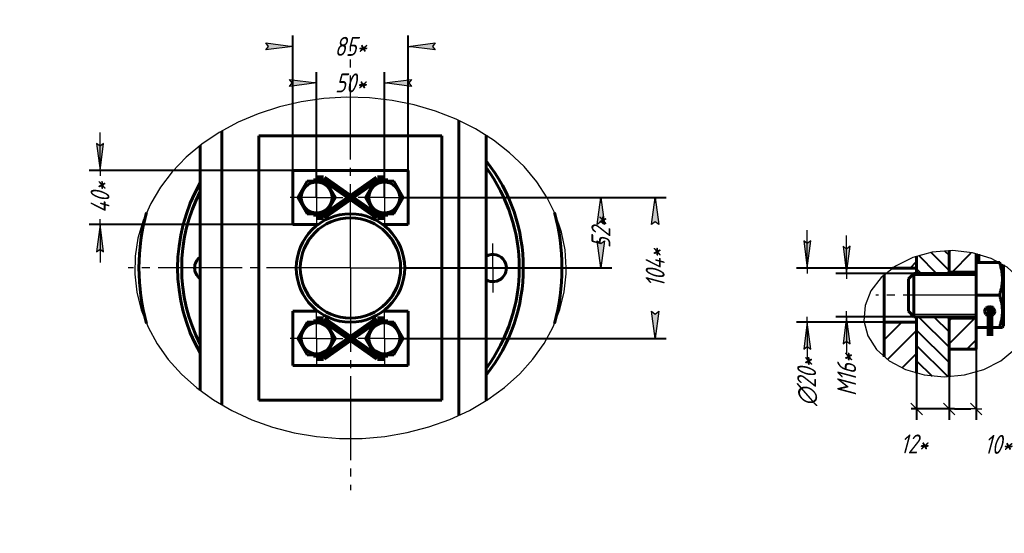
# Model space of a CAD drawing. Header units: millimetres. Extents: x 0 to 841, y 0 to 594.
# Drawn here: x 147.8 to 329.4, y 0 to 94.8 of the extents above; entities that cross this region are included whole.
import ezdxf

# ---------------------------------------------------------------- set-up
doc = ezdxf.new("R2010")
doc.units = ezdxf.units.MM
for name, pattern in [('K5LT_AXLED', [19.99626350402832, 15.49626350402832, -1.5, 1.5, -1.5]), ('K5LT_BASIC', [0]), ('K5LT_REINFORCED', [0]), ('K5LT_THIN', [0]), ('K5LT_THIN_INCLUDED_TO_HATCHING', [0])]:
    doc.linetypes.add(name, pattern=pattern)
doc.layers.add('Системный слой', color=7, linetype='Continuous')
doc.styles.add('KDIMTEXTSTYLE', font='GOST_AU.SHX', dxfattribs={"width": 0.96, "oblique": 15, "height": 5})
doc.dimstyles.new('KDIMSTYLE (0.25)', dxfattribs={"dimtxt": 5, "dimasz": 1, "dimexe": 2, "dimexo": 0.0625, "dimgap": 1, "dimtad": 1, "dimlfac": 4, "dimtxsty": 'KDIMTEXTSTYLE', "dimsah": 1, "dimcen": 0.09, "dimdle": 1, "dimadec": 0, "dimazin": 0, "dimtfac": 0.667, "dimtmove": 0, "dimatfit": 3, "dimfxl": 1, "dimtvp": 1, "dimtolj": 1, "dimtzin": 0, "dimarcsym": 0})
doc.dimstyles.new('KDIMSTYLE (0.50)', dxfattribs={"dimtxt": 5, "dimasz": 1, "dimexe": 2, "dimexo": 0.0625, "dimgap": 1, "dimtad": 1, "dimlfac": 2, "dimtxsty": 'KDIMTEXTSTYLE', "dimsah": 1, "dimcen": 0.09, "dimdle": 1, "dimadec": 0, "dimazin": 0, "dimtfac": 0.667, "dimtmove": 0, "dimatfit": 3, "dimfxl": 1, "dimtvp": 1, "dimtolj": 1, "dimtzin": 0, "dimarcsym": 0})
pattern_1 = [(45, (0, 0), (-2.121320343559643, 2.121320343559643), [])]

# ---------------------------------------------------------------- blocks, each defined once
blk = doc.blocks.new('U669')
at = {"layer": 'Системный слой', "color": 150, "linetype": 'K5LT_BASIC', "lineweight": 40, "true_color": 0x0080ff}
for start, end in [(321.6572507467202, 38.34274925223316), (150.5270683416379, 209.4729316583615)]:
    blk.add_arc((208.8055831369856, 48.96795465841728), 31.87499999999999, start, end, dxfattribs=at)
blk = doc.blocks.new('U670')
at = {"layer": 'Системный слой', "color": 150, "linetype": 'K5LT_BASIC', "lineweight": 40, "true_color": 0x0080ff}
for start, end in [(29.97680657120904, 119.9999430733497), (240.0000569266502, 29.97680657120905)]:
    blk.add_arc((235.0555809862652, 48.95732861415524), 2.5, start, end, dxfattribs=at)
blk = doc.blocks.new('U671')
at = {"layer": 'Системный слой', "color": 150, "linetype": 'K5LT_BASIC', "lineweight": 40, "true_color": 0x0080ff}
for start, end in [(164.7397292037767, 195.2602707966126), (344.7397292034989, 15.26027079630241)]:
    blk.add_arc((208.8055831369856, 48.96795465841728), 39.00256539169575, start, end, dxfattribs=at)
blk = doc.blocks.new('U672')
at = {"layer": 'Системный слой', "color": 150, "linetype": 'K5LT_BASIC', "lineweight": 40, "true_color": 0x0080ff}
for start, end in [(323.438011693851, 36.56198830510235), (153.0707276782269, 206.9292723217725)]:
    blk.add_arc((208.8055831369856, 48.96795465841728), 31.125, start, end, dxfattribs=at)
blk = doc.blocks.new('U673')
at = {"layer": 'Системный слой', "color": 150, "linetype": 'K5LT_BASIC', "lineweight": 40, "true_color": 0x0080ff}
for p, q in [((198.1805831369709, 56.96795465846711), (202.8055831370382, 56.96795465845346)), ((214.8055831369906, 56.96795465841805), (219.4305831369709, 56.96795465840438))]:
    blk.add_line(p, q, dxfattribs=at)
blk = doc.blocks.new('U674')
at = {"layer": 'Системный слой', "color": 150, "linetype": 'K5LT_BASIC', "lineweight": 40, "true_color": 0x0080ff}
for p, q in [((202.8055831369916, 40.96795465841734), (198.1805831369857, 40.96795465841737)), ((219.4305831369857, 40.96795465841726), (214.8055831369899, 40.96795465841728))]:
    blk.add_line(p, q, dxfattribs=at)
blk = doc.blocks.new('U675')
at = {"layer": 'Системный слой', "color": 7, "linetype": 'K5LT_THIN_INCLUDED_TO_HATCHING', "lineweight": 18}
for p, q in [((203.882663293818, 80.22605960307033), (199.7346037267116, 79.6389212623099)), ((208.0859072304211, 80.46280450498011), (203.882663293818, 80.22605960307033)), ((212.2972185055978, 80.34650213280327), (208.0859072304211, 80.46280450498011)), ((216.4693896561193, 79.8784561992315), (212.2972185055978, 80.34650213280327)), ((195.6882269607517, 78.70797111721132), (191.7888915956494, 77.44364482352904)), ((199.7346037267116, 79.6389212623099), (195.6882269607517, 78.70797111721132)), ((220.5556519671357, 79.0639133506784), (216.4693896561193, 79.8784561992315)), ((224.5101997346309, 77.91200435403789), (220.5556519671357, 79.0639133506784)), ((191.7888915956494, 77.44364482352904), (188.0803079436654, 75.86011507786952)), ((228.2887037328311, 76.43564174368433), (224.5101997346309, 77.91200435403789)), ((231.8488081307613, 74.65137507605914), (228.2887037328311, 76.43564174368433)), ((188.0803079436654, 75.86011507786952), (184.604048050878, 73.97513274625888)), ((235.1506052876713, 72.57920541439373), (231.8488081307613, 74.65137507605914)), ((184.604048050878, 73.97513274625888), (181.3990796877368, 71.8098278825668)), ((181.3990796877368, 71.8098278825668), (178.5013295327194, 69.38847286730677)), ((238.1570831050274, 70.24236112313696), (235.1506052876713, 72.57920541439373)), ((178.5013295327194, 69.38847286730677), (175.9432804456647, 66.73821032195178)), ((240.8345399203929, 67.6670374853592), (238.1570831050274, 70.24236112313696)), ((243.1529622923717, 64.88210306194071), (240.8345399203929, 67.6670374853592)), ((175.9432804456647, 66.73821032195178), (173.7536073452202, 63.88874884875929)), ((173.7536073452202, 63.88874884875929), (171.9568557721018, 60.87203000676595)), ((245.0863614417637, 61.91877608416326), (243.1529622923717, 64.88210306194071)), ((246.6130645775334, 58.81027450724258), (245.0863614417637, 61.91877608416326)), ((171.9568557721018, 60.87203000676595), (170.5731667413703, 57.72187025704523)), ((247.7159578419217, 55.59144364758987), (246.6130645775334, 58.81027450724258)), ((170.5731667413703, 57.72187025704523), (169.6180509680431, 54.47358189090795)), ((248.382678151361, 52.29836557787036), (247.7159578419217, 55.59144364758987)), ((169.6180509680431, 54.47358189090795), (169.1022149968998, 51.16357719032081)), ((169.1022149968998, 51.16357719032081), (169.0314411855123, 47.82896025777828)), ((248.6057517827197, 48.96795465841697), (248.382678151361, 52.29836557787036)), ((169.0314411855123, 47.82896025777828), (169.4065228858512, 44.5071110910861)), ((248.2190206293719, 44.58738981912279), (248.5832976165859, 47.90999209955575)), ((248.5832976165859, 47.90999209955575), (248.6057517827197, 48.96795465841697)), ((169.4065228858512, 44.5071110910861), (170.2232555510617, 41.2352665654457)), ((247.4129315129733, 41.31389228067115), (248.2190206293719, 44.58738981912279)), ((170.2232555510617, 41.2352665654457), (171.4724838670999, 38.05010301989796)), ((246.1740662706291, 38.12619435299084), (247.4129315129733, 41.31389228067115)), ((171.4724838670999, 38.05010301989796), (173.1402043808984, 34.98732512719886)), ((244.5163121886383, 35.06002911845749), (246.1740662706291, 38.12619435299084)), ((173.1402043808984, 34.98732512719886), (175.2077224746325, 32.08126565576674)), ((242.4582521642875, 32.14976731651666), (244.5163121886383, 35.06002911845749)), ((175.2077224746325, 32.08126565576674), (177.651861926454, 29.36450061024101)), ((240.0229563974678, 29.42803205859946), (242.4582521642875, 32.14976731651666)), ((177.651861926454, 29.36450061024101), (180.4452247085851, 26.86748406480618)), ((237.237723781054, 26.9253331333943), (240.0229563974678, 29.42803205859946)), ((180.4452247085851, 26.86748406480618), (183.556498110517, 24.61820678268248)), ((234.1337758889769, 24.66972500179577), (237.237723781054, 26.9253331333943)), ((183.556498110517, 24.61820678268248), (186.9508057445597, 22.64188244855131)), ((230.7459069922852, 22.68649231529923), (234.1337758889769, 24.66972500179577)), ((186.9508057445597, 22.64188244855131), (190.5900984990822, 20.96066503114963)), ((227.112094026407, 20.99786648307975), (230.7459069922852, 22.68649231529923)), ((190.5900984990822, 20.96066503114963), (194.4335810569821, 19.5934004443094)), ((223.2730708817528, 19.62277646494883), (227.112094026407, 20.99786648307975)), ((194.4335810569821, 19.5934004443094), (198.4381691982464, 18.55541529024299)), ((198.4381691982464, 18.55541529024299), (202.5589727603883, 17.85834505319539)), ((215.1533489226522, 17.87117373554491), (219.2718717897278, 18.57663658372087)), ((219.2718717897278, 18.57663658372087), (223.2730708817528, 19.62277646494883)), ((202.5589727603883, 17.85834505319539), (206.7497988429258, 17.51000366935722)), ((206.7497988429258, 17.51000366935722), (210.9636696151399, 17.51429593511952)), ((210.9636696151399, 17.51429593511952), (215.1533489226522, 17.87117373554491))]:
    blk.add_line(p, q, dxfattribs=at)
blk = doc.blocks.new('KDIMARROW_01')
at = {"layer": 'Системный слой'}
blk.add_hatch(color=0, dxfattribs=at).paths.add_polyline_path([(0, 0), (-5, 0.658262491226197), (-4.5, 5.51091059616309e-16), (-5, -0.6582624912261956)])
at = {"layer": 'Системный слой', "color": 0, "linetype": 'K5LT_THIN', "lineweight": 18}
for p, q in [((-4.5, 5.51091059616309e-16), (-5, 0.658262491226197)), ((-5, 0.658262491226197), (0, 0)), ((0, 0), (-5, -0.6582624912261956)), ((-5, -0.6582624912261956), (-4.5, 5.51091059616309e-16)), ((0, 0), (-1, 0))]:
    blk.add_line(p, q, dxfattribs=at)
blk = doc.blocks.new('U676')
at = {"layer": 'Системный слой', "color": 30, "linetype": 'K5LT_AXLED', "lineweight": 18, "true_color": 0xff8000}
for q in [(208.8055831369848, 60.96795465838053), (196.8055831369848, 48.96795465838053), (220.8055831369848, 48.96795465838053), (208.8055831369848, 36.96795465838053)]:
    blk.add_line((208.8055831369848, 48.96795465838053), q, dxfattribs=at)
blk = doc.blocks.new('U677')
at = {"layer": 'Системный слой', "color": 30, "linetype": 'K5LT_AXLED', "lineweight": 18, "true_color": 0xff8000}
for q in [(215.0555831369842, 66.81795465838593), (210.2055831369842, 61.96795465838593), (219.9055831369841, 61.96795465838593), (215.0555831369842, 57.11795465838594)]:
    blk.add_line((215.0555831369842, 61.96795465838593), q, dxfattribs=at)
blk = doc.blocks.new('U678')
at = {"layer": 'Системный слой', "color": 30, "linetype": 'K5LT_AXLED', "lineweight": 18, "true_color": 0xff8000}
for q in [(202.5555831369846, 66.81795465845431), (197.7055831369846, 61.96795465845432), (207.4055831369846, 61.96795465845432), (202.5555831369846, 57.11795465845432)]:
    blk.add_line((202.5555831369846, 61.96795465845432), q, dxfattribs=at)
blk = doc.blocks.new('U679')
at = {"layer": 'Системный слой', "color": 30, "linetype": 'K5LT_AXLED', "lineweight": 18, "true_color": 0xff8000}
for q in [(215.0555831369842, 40.81795465838059), (210.2055831369842, 35.96795465838059), (219.9055831369842, 35.96795465838059), (215.0555831369842, 31.1179546583806)]:
    blk.add_line((215.0555831369842, 35.96795465838059), q, dxfattribs=at)
blk = doc.blocks.new('U680')
at = {"layer": 'Системный слой', "color": 30, "linetype": 'K5LT_AXLED', "lineweight": 18, "true_color": 0xff8000}
for q in [(202.5555831369843, 40.81795465838064), (197.7055831369843, 35.96795465838065), (207.4055831369843, 35.96795465838065), (202.5555831369843, 31.11795465838065)]:
    blk.add_line((202.5555831369843, 35.96795465838065), q, dxfattribs=at)
blk = doc.blocks.new('KDIMARROW_02')
at = {"layer": 'Системный слой'}
blk.add_hatch(color=0, dxfattribs=at).paths.add_polyline_path([(4.5, -5.51091059616309e-16), (5, 0.6582624912261956), (0, 0), (5, -0.658262491226197)])
at = {"layer": 'Системный слой', "color": 0, "linetype": 'K5LT_THIN', "lineweight": 18}
for p, q in [((0, 0), (-1, 0)), ((5, 0.6582624912261956), (0, 0)), ((0, 0), (5, -0.658262491226197)), ((0, 0), (7, -8.572527594031472e-16)), ((4.5, -5.51091059616309e-16), (5, 0.6582624912261956)), ((5, -0.658262491226197), (4.5, -5.51091059616309e-16))]:
    blk.add_line(p, q, dxfattribs=at)
blk = doc.blocks.new('U682')
at = {"layer": 'Системный слой', "color": 30, "linetype": 'K5LT_AXLED', "lineweight": 18, "true_color": 0xff8000}
for q in [(235.0555809862671, 53.45732861415496), (230.5555809862671, 48.95732861415496), (235.0555809862671, 44.45732861415496), (239.5555809862671, 48.95732861415496)]:
    blk.add_line((235.0555809862671, 48.95732861415496), q, dxfattribs=at)
blk = doc.blocks.new('U683')
at = {"layer": 'Системный слой', "color": 30, "linetype": 'K5LT_AXLED', "lineweight": 18, "true_color": 0xff8000}
for q in [(208.8055831369875, 89.97052005011278), (167.8030177452917, 48.96795465841703), (249.8081485286832, 48.96795465841703), (208.8055831369875, 7.965389266721274)]:
    blk.add_line((208.8055831369875, 48.96795465841703), q, dxfattribs=at)
blk = doc.blocks.new('U684')
at = {"layer": 'Системный слой', "color": 150, "linetype": 'K5LT_BASIC', "lineweight": 40, "true_color": 0x0080ff}
for p, q in [((326.708734540452, 41.83398006218749), (326.0016277592655, 41.58032709409889)), ((327.4158413216386, 41.58032709409883), (326.708734540452, 41.83398006218749)), ((326.0016277592655, 41.58032709409889), (325.7087345404519, 40.96795465840313)), ((325.7087345404519, 40.96795465840313), (326.0016277592654, 40.35558222270737)), ((326.0016277592654, 40.35558222270737), (326.7087345404519, 40.10192925461865)), ((326.7087345404519, 40.10192925461865), (327.4158413216385, 40.3555822227072)), ((327.7087345404519, 40.96795465840302), (327.4158413216386, 41.58032709409883)), ((327.4158413216385, 40.3555822227072), (327.7087345404519, 40.96795465840302))]:
    blk.add_line(p, q, dxfattribs=at)
blk = doc.blocks.new('U685')
at = {"layer": 'Системный слой', "color": 150, "linetype": 'K5LT_BASIC', "lineweight": 40, "true_color": 0x0080ff}
for p, q in [((319.2087345404706, 47.96795465840302), (319.2087345404523, 48.21795465840302)), ((319.2087345404518, 39.71795465840302), (319.2087345404702, 39.96795465840302))]:
    blk.add_line(p, q, dxfattribs=at)
blk = doc.blocks.new('U686')
at = {"layer": 'Системный слой', "color": 7, "linetype": 'K5LT_THIN_INCLUDED_TO_HATCHING', "lineweight": 18}
for p, q in [((312.5274684055136, 50.90379435567974), (309.3277511929027, 49.3294508565001)), ((316.1040958959169, 51.86876964993172), (312.5274684055136, 50.90379435567974)), ((319.8476647561848, 52.16772705760627), (316.1040958959169, 51.86876964993172)), ((323.5384056456599, 51.78311603407019), (319.8476647561848, 52.16772705760627)), ((326.9596505338894, 50.73751549110722), (323.5384056456599, 51.78311603407019)), ((309.3277511929027, 49.3294508565001), (306.6927863329475, 47.23816230412262)), ((329.9105523785515, 49.09230828301901), (326.9596505338894, 50.73751549110722)), ((332.2178760190407, 46.94407767482949), (329.9105523785515, 49.09230828301901)), ((306.6927863329475, 47.23816230412262), (304.7772616413507, 44.75269954194169)), ((333.7461680914462, 44.41893734093969), (332.2178760190407, 46.94407767482949)), ((304.7772616413507, 44.75269954194169), (303.6936295970701, 42.01897373998304)), ((334.4057089315597, 41.66512775640456), (333.7461680914462, 44.41893734093969)), ((303.6936295970701, 42.01897373998304), (303.5055057254973, 39.19747055764276)), ((334.2422256554896, 39.21318702270071), (334.4057089315597, 41.66512775640456)), ((303.5055057254973, 39.19747055764276), (304.2239339958396, 36.45382869883969)), ((333.2160824771311, 36.46865312023527), (334.2422256554896, 39.21318702270071)), ((304.2239339958396, 36.45382869883969), (305.8067384756708, 33.9491159533797)), ((331.3523071857751, 33.96217805105738), (333.2160824771311, 36.46865312023527)), ((305.8067384756708, 33.9491159533797), (308.1609993043165, 31.83037357765545)), ((328.7603142685605, 31.84090653024737), (331.3523071857751, 33.96217805105738)), ((308.1609993043165, 31.83037357765545), (311.1485076309822, 30.22198411472039)), ((325.5922688373545, 30.229369576436), (328.7603142685605, 31.84090653024737)), ((311.1485076309822, 30.22198411472039), (314.5938792809226, 29.2183694130789)), ((314.5938792809226, 29.2183694130789), (318.2948508300924, 28.87844751310541)), ((318.2948508300924, 28.87844751310541), (322.0341536486059, 29.22217381421171)), ((322.0341536486059, 29.22217381421171), (325.5922688373545, 30.229369576436))]:
    blk.add_line(p, q, dxfattribs=at)
blk = doc.blocks.new('KDIMARROW_13')
at = {"layer": 'Системный слой', "color": 0, "linetype": 'K5LT_THIN', "lineweight": 18}
for p, q in [((-1.060500025749206, 1.060500025749207), (1.060500025749206, -1.060500025749207)), ((0, 0), (-1, 0)), ((0, 0), (1, -1.224646799147353e-16))]:
    blk.add_line(p, q, dxfattribs=at)

msp = doc.modelspace()

# ---------------------------------------------------------------- hatches: boundary and pattern name
at = {"layer": 'Системный слой'}
h = msp.add_hatch(dxfattribs=at)
h.set_pattern_fill('', angle=45, style=0, pattern_type=0)
h.set_pattern_definition(pattern_1)
h.paths.add_polyline_path([(313.2087345404688, 38.96074835473428), (307.2087345404688, 38.96074835473456), (307.2087345404684, 32.56012954782852), (309.9808257676419, 30.75035733394873), (313.2087345404683, 29.53309073306309)])
h.paths.add_polyline_path([(308.7655786934278, 48.95969448008373), (313.2087345404692, 48.95969448008356), (313.2087345404692, 51.14444881583211), (309.9190311265946, 49.6839209590953)])
h = msp.add_hatch(dxfattribs=at)
h.set_pattern_fill('', angle=135, style=0, pattern_type=0)
h.set_pattern_definition([(135, (0, 0), (-1.414213562373095, -1.414213562373095), [])])
h.paths.add_polyline_path([(319.2087345404701, 39.70922053590436), (318.9500004179715, 39.96795465840302), (313.2087345404701, 39.9679546584033), (313.2087345404695, 29.53309073306281), (316.3006599210748, 28.97515021153458), (319.2087345404697, 28.97515021153436)])
h.paths.add_polyline_path([(313.2087345404706, 47.9679546584033), (318.9500004179692, 47.96795465840302), (319.2087345404706, 48.2266887809044), (319.2087345404708, 52.1651493890684), (315.4781537871362, 51.75059815165991), (313.2087345404707, 51.14444881583267)])
h = msp.add_hatch(dxfattribs=at)
h.set_pattern_fill('', angle=45, style=0, pattern_type=0)
h.set_pattern_definition(pattern_1)
h.paths.add_polyline_path([(324.2045385296069, 39.71795465840273), (319.2087345404519, 39.71795465840296), (319.2087345404517, 33.96795465840296), (324.2087345404517, 33.96795465840273), (324.2087345404519, 39.66795465840278)])
h.paths.add_polyline_path([(319.2087345404524, 48.21795465840296), (324.2045385296074, 48.21795465840273), (324.2087345404524, 48.2679546584028), (324.2087345404526, 51.63560710052502), (320.5524403066719, 52.14745135238132), (320.0132802174404, 52.16514938901912), (319.2087345404526, 52.16514938901918)])

# ---------------------------------------------------------------- linework, layer by layer
at = {"layer": 'Системный слой', "color": 150, "linetype": 'K5LT_BASIC', "lineweight": 40, "true_color": 0x0080ff}
for p, q in [((228.8055831377292, 21.73396360132523), (228.8055831379313, 76.20194571534284)), ((228.8055831369548, 25.11914703620624), (228.8055831377996, 76.20194571540338)), ((185.0555831369561, 74.24485378011795), (185.0555831369547, 23.69105553664383)), ((225.6805831369848, 73.34295465841743), (191.9305831369848, 73.34295465841743)), ((191.9305831369848, 73.34295465841743), (191.9305831369848, 24.59295465841743)), ((225.6805831369848, 24.59295465841743), (225.6805831369848, 73.34295465841743)), ((233.8055831394231, 24.45774413087955), (233.8055831398708, 73.47816518559546)), ((181.0555831369505, 71.54855180949855), (181.0555831369503, 26.38735750726266)), ((219.4305831370004, 66.96795465840438), (198.1805831370004, 66.96795465846711)), ((198.1805831370004, 66.96795465846711), (198.1805831369709, 56.96795465846711)), ((219.4305831369709, 56.96795465840438), (219.4305831370004, 66.96795465840438)), ((199.0914815218472, 61.9679546584546), (200.8235323294166, 64.9679546584544)), ((200.8235323294166, 64.9679546584544), (204.2876339445528, 64.96795465845432)), ((204.2876339445528, 64.96795465845432), (206.0196847521221, 61.96795465845415)), ((211.5914815218482, 61.96795465841754), (213.3235323294176, 64.96795465841734)), ((213.3235323294176, 64.96795465841734), (216.7876339445538, 64.96795465841726)), ((216.7876339445538, 64.96795465841726), (218.5196847521231, 61.96795465841709)), ((200.8235323294162, 58.96795465845443), (199.0914815218472, 61.9679546584546)), ((206.0196847521221, 61.96795465845415), (204.2876339445525, 58.96795465845412)), ((213.3235323294172, 58.96795465841737), (211.5914815218482, 61.96795465841754)), ((218.5196847521231, 61.96795465841709), (216.7876339445535, 58.96795465841706)), ((204.2876339445525, 58.96795465845412), (200.8235323294162, 58.96795465845443)), ((216.7876339445535, 58.96795465841706), (213.3235323294172, 58.96795465841737)), ((313.2087345404691, 47.9679546584033), (313.2087345404693, 51.14444881583222)), ((313.2087345404692, 48.95969448008356), (313.2087345404693, 51.14444881583216)), ((319.2087345404706, 48.22668878090445), (319.2087345404524, 52.16514938906801)), ((319.2087345404523, 48.21795465840302), (319.2087345404524, 52.16514938906801)), ((324.2087345404524, 49.96795465840296), (324.2087345404525, 51.63560710052508)), ((324.7087345404524, 51.50856723167539), (324.7087345404523, 49.96795465832901)), ((324.2087345404545, 49.96795465840574), (324.2087345404542, 43.96795465840614)), ((324.2087345404545, 49.96795465840574), (328.4996310748357, 49.96795465840557)), ((328.4996310748357, 49.96795465840557), (328.5352633041102, 49.96795465840557)), ((329.208734540454, 38.26795465840536), (329.2087345404545, 49.56665741620799)), ((307.2087345404689, 38.96074835473451), (307.2087345404691, 47.73059313704692)), ((313.2087345404713, 48.95969448008634), (308.7655786934318, 48.95969448008645)), ((312.7087345404544, 47.96795465840609), (311.7087345404544, 46.96795465840614)), ((323.9087345404545, 47.96795465840563), (312.7087345404544, 47.96795465840609)), ((312.7087345404541, 39.96795465840609), (312.7087345404544, 47.96795465840609)), ((319.2087345404706, 48.22668878090445), (318.9500004179691, 47.96795465840302)), ((319.2087345404523, 48.21795465840302), (324.2045385296074, 48.21795465840279)), ((311.7087345404541, 40.96795465840614), (311.7087345404544, 46.96795465840614)), ((324.2087345404542, 43.96795465840614), (324.208734540454, 37.9679546584058)), ((324.2087345404542, 43.96795465840614), (328.4996310748355, 43.96795465840597)), ((198.1805831369848, 40.96795465841743), (198.1805831369848, 30.96795465841743)), ((219.4305831369848, 30.96795465841731), (219.4305831369848, 40.96795465841731)), ((312.7087345404541, 39.96795465840609), (311.7087345404541, 40.96795465840614)), ((323.908734540454, 39.96795465840563), (312.7087345404541, 39.96795465840609)), ((313.2087345404697, 29.53309073306275), (313.2087345404688, 39.9679546584033)), ((319.2087345404701, 39.70922053590442), (318.9500004179716, 39.96795465840302)), ((199.0914815218482, 35.96795465841763), (200.8235323294176, 38.96795465841743)), ((200.8235323294176, 38.96795465841743), (204.2876339445538, 38.96795465841734)), ((204.2876339445538, 38.96795465841734), (206.0196847521231, 35.96795465841717)), ((204.2876339445525, 38.96795465838065), (206.0196847521217, 35.96795465838048)), ((211.5914815218482, 35.96795465841757), (213.3235323294176, 38.96795465841737)), ((211.5914815218464, 35.96795465831255), (213.3235323294158, 38.96795465831235)), ((213.3235323294176, 38.96795465841737), (216.7876339445538, 38.96795465841728)), ((216.7876339445538, 38.96795465841728), (218.519684752123, 35.96795465841711)), ((313.208734540471, 38.96074835473712), (307.208734540471, 38.96074835473723)), ((307.2087345404685, 32.56012954782852), (307.2087345404689, 38.96074835473451)), ((313.2087345404697, 29.53309073306275), (313.2087345404689, 38.96074835473433)), ((319.2087345404537, 33.9679546584058), (319.208734540454, 39.71795465840586)), ((319.2087345404518, 39.71795465840302), (324.2045385296069, 39.71795465840279)), ((319.2087345404697, 28.97515021153447), (319.2087345404701, 39.70922053590442)), ((329.035529459697, 37.96795465840529), (329.208734540454, 38.26795465840536)), ((324.208734540454, 37.9679546584058), (328.4996310748353, 37.96795465840563)), ((324.2087345404516, 33.96795465840279), (324.2087345404518, 37.96795465840302)), ((329.035529459697, 37.96795465840529), (328.4996310748353, 37.96795465840563)), ((200.8235323294172, 32.96795465841745), (199.0914815218482, 35.96795465841763)), ((206.0196847521231, 35.96795465841717), (204.2876339445535, 32.96795465841714)), ((206.0196847521217, 35.96795465838048), (204.2876339445521, 32.96795465838045)), ((213.3235323294172, 32.9679546584174), (211.5914815218482, 35.96795465841757)), ((213.3235323294154, 32.96795465831238), (211.5914815218464, 35.96795465831255)), ((218.519684752123, 35.96795465841711), (216.7876339445535, 32.96795465841709)), ((204.2876339445535, 32.96795465841714), (200.8235323294172, 32.96795465841745)), ((216.7876339445535, 32.96795465841709), (213.3235323294172, 32.9679546584174)), ((319.2087345404537, 33.9679546584058), (324.2087345404537, 33.96795465840563)), ((198.1805831369848, 30.96795465841743), (219.4305831369848, 30.96795465841731)), ((191.9305831369848, 24.59295465841743), (225.6805831369848, 24.59295465841743))]:
    msp.add_line(p, q, dxfattribs=at)
at = {"layer": 'Системный слой', "color": 134, "linetype": 'K5LT_REINFORCED', "lineweight": 100, "true_color": 0x009696}
for p, q in [((202.555583136985, 65.46795465845435), (202.5555831369847, 64.96795465845435)), ((202.555583136985, 65.46795465845435), (203.805583136985, 65.46795465845435)), ((203.805583136985, 65.46795465845435), (213.8055831369836, 58.46795465838591)), ((203.8055831369841, 58.46795465845429), (213.8055831369845, 65.46795465838596)), ((213.8055831369845, 65.46795465838596), (215.0555831369845, 65.46795465838596)), ((215.0555831369845, 65.46795465838596), (215.0555831369842, 64.96795465838596)), ((202.5555831369844, 58.96795465845429), (202.5555831369841, 58.46795465845429)), ((202.5555831369841, 58.46795465845429), (203.8055831369841, 58.46795465845429)), ((213.8055831369836, 58.46795465838591), (215.0555831369836, 58.46795465838591)), ((215.0555831369839, 58.96795465838591), (215.0555831369836, 58.46795465838591)), ((326.7087345404246, 41.9679546583327), (326.7087345404246, 36.4679546583327)), ((202.5555831369846, 39.46795465838068), (202.5555831369844, 38.96795465838068)), ((202.5555831369846, 39.46795465838068), (203.8055831369846, 39.46795465838068)), ((203.8055831369846, 39.46795465838068), (213.8055831369833, 32.46795465831224)), ((203.8055831369837, 32.46795465838062), (213.8055831369842, 39.46795465831229)), ((213.8055831369842, 39.46795465831229), (215.0555831369842, 39.46795465831229)), ((215.0555831369842, 39.46795465831229), (215.0555831369839, 38.96795465831229)), ((202.555583136984, 32.96795465838062), (202.5555831369837, 32.46795465838062)), ((215.0555831369836, 32.96795465831224), (215.0555831369833, 32.46795465831224)), ((202.5555831369837, 32.46795465838062), (203.8055831369837, 32.46795465838062)), ((213.8055831369833, 32.46795465831224), (215.0555831369833, 32.46795465831224))]:
    msp.add_line(p, q, dxfattribs=at)
at = {"layer": 'Системный слой', "color": 7, "linetype": 'K5LT_THIN', "lineweight": 18}
for p, q in [((312.7087345404544, 47.56200525028117), (312.3027851323294, 47.56200525028112)), ((323.9087345404544, 47.56200525028066), (312.7087345404544, 47.56200525028117)), ((318.9500004179713, 47.9679546584058), (313.2087345404727, 47.96795465840609)), ((324.2087345404544, 47.56200525028072), (323.9087345404544, 47.56200524972553)), ((312.7087345404519, 40.37390406652844), (312.3027851350261, 40.37390406382929)), ((323.9087345404541, 40.37390406653066), (312.7087345404541, 40.37390406653117)), ((318.9500004179738, 39.9679546584058), (313.2087345404723, 39.96795465840609)), ((324.2087345404541, 40.37390406653071), (323.9087345404541, 40.37390406708585))]:
    msp.add_line(p, q, dxfattribs=at)
at = {"layer": 'Системный слой', "color": 30, "linetype": 'K5LT_AXLED', "lineweight": 18, "true_color": 0xff8000}
msp.add_line((326.2087345404542, 43.96795465841501), (305.7087345404249, 43.96795465832406), dxfattribs=at)
at = {"layer": 'Системный слой', "color": 150, "linetype": 'K5LT_BASIC', "lineweight": 40, "true_color": 0x0080ff}
for centre, radius in [((202.5555831369846, 61.96795465845432), 2.85), ((215.0555831369842, 61.96795465838593), 2.85), ((208.8055831369852, 48.96795465838048), 10), ((208.8055831369852, 48.96795465838048), 9.250000000000002), ((202.5555831369843, 35.96795465838065), 2.85), ((215.0555831369842, 35.96795465838059), 2.85)]:
    msp.add_circle(centre, radius, dxfattribs=at)
for centre, radius, start, end in [((182.555585287706, 48.97858070267932), 2.5, 126.8699592604785, 233.1300407395208), ((323.9087345404545, 48.26795465840559), 0.3000000000000004, 269.9999999999975, 0), ((323.908734540454, 39.66795465840562), 0.3000000000000004, 0, 89.99999999999761)]:
    msp.add_arc(centre, radius, start, end, dxfattribs=at)
for points, knots in [([(328.4996310748355, 43.96795465840597), (328.5678864197936, 44.17272080409327), (328.6609811325513, 44.47504999363417), (328.7762965990142, 44.91210820653907), (328.8451869054155, 45.21353140190223), (328.9142619714095, 45.56838073808069), (328.9586784959006, 45.85174143586028), (328.9985186998932, 46.1892877126669), (329.0244044505843, 46.49917990045128), (329.0376123224692, 46.86442541251813), (329.034093961403, 47.21438290736029), (329.016203949118, 47.54869527490365), (328.9855118584278, 47.87276442849929), (328.9359203412683, 48.24250239348919), (328.8436859545272, 48.75302111265097), (328.6967593232778, 49.34622260996156), (328.562389961753, 49.77967722171473), (328.4996310748357, 49.96795465840557)], [0, 0, 0, 0, 1.88979329194844, 2.772286094799267, 3.973960190371731, 4.613199125009472, 5.962252607732895, 6.508306563239865, 7.620707091956265, 8.715254975211037, 9.746092600723273, 10.72175699476373, 11.68134955463929, 12.62902123258017, 14.02181603031378, 16.25990906940767, 18, 18, 18, 18]), ([(328.4996310748353, 37.96795465840563), (328.5678864197946, 38.17272080409276), (328.6609811325511, 38.47504999363372), (328.776296599013, 38.91210820653782), (328.8451869054151, 39.21353140190092), (328.9142619714089, 39.56838073807904), (328.9586784959002, 39.85174143585851), (328.9985186998931, 40.18928771266513), (329.0244044505844, 40.49917990044941), (329.037612322469, 40.86442541251591), (329.0340939614035, 41.21438290735853), (329.016203949118, 41.548695274902), (328.9855118584276, 41.8727644284977), (328.9359203412678, 42.24250239348783), (328.8436859545293, 42.75302111264989), (328.6967593232766, 43.34622260996127), (328.5623899617532, 43.77967722171491), (328.4996310748355, 43.96795465840597)], [0, 0, 0, 0, 1.889793291946836, 2.772286094796839, 3.973960190368222, 4.61319912500545, 5.962252607727993, 6.508306563234703, 7.620707091950658, 8.71525497520527, 9.7460926007176, 10.72175699475837, 11.68134955463428, 12.62902123257563, 14.02181603031009, 16.25990906940585, 18, 18, 18, 18])]:
    msp.add_open_spline(points, degree=3, knots=knots, dxfattribs=at)

# ---------------------------------------------------------------- block references
at = {"layer": 'Системный слой'}
for name in ['U683', 'U675', 'U669', 'U672', 'U678', 'U677', 'U676', 'U671', 'U673', 'U682', 'U670', 'U686', 'U685', 'U684', 'U680', 'U674', 'U679']:
    msp.add_blockref(name, (0, 0), dxfattribs=at)

# ---------------------------------------------------------------- dimensions: what is measured, and where the dimension line sits
at = {"layer": 'Системный слой', "color": 7}
for base, p1, p2, location, dimstyle, override in [((198.1805831369991, 89.86499878118158), (219.430583136999, 66.9679546583676), (198.1805831369991, 66.96795465843033), (208.805583136999, 89.86499878118158), 'KDIMSTYLE (0.25)', {"dimexo": 0, "dimpost": '\\H3.5;\\W0.965;\\Q15;<>\\H3.5;\\W0.965;\\Q15;\\Q15;*', "dimblk1": 'KDIMARROW_01', "dimblk2": 'KDIMARROW_01', "dimse1": 0, "dimse2": 0, "dimclrt": 7, "dimtolj": 1}), ((202.5555831369846, 83.12318584340491), (215.0555831369842, 61.96795465838593), (202.5555831369846, 61.96795465845432), (208.8055831369844, 83.12318584340491), 'KDIMSTYLE (0.25)', {"dimexo": 0, "dimpost": '\\H3.5;\\W0.965;\\Q15;\\Q15;\\H3.5;\\W0.965;\\Q15;<>\\H3.5;\\W0.965;\\Q15;\\Q15;\\H3.5;\\W0.965;\\Q15;\\Q15;*\\Q15;', "dimblk1": 'KDIMARROW_01', "dimblk2": 'KDIMARROW_01', "dimse1": 0, "dimse2": 0, "dimclrt": 7, "dimtolj": 1}), ((324.2087345404533, 22.94656792488547), (319.208734540454, 38.94260752629452), (324.2087345404537, 33.96795465840563), (328.2087345404284, 16.41092375455969), 'KDIMSTYLE (0.50)', {"dimexo": 0, "dimtoh": 1, "dimpost": '\\H3.5;\\W0.965;\\Q15;\\Q15;\\H3.5;\\W0.965;\\Q15;<>\\H3.5;\\W0.965;\\Q15;\\Q15;\\H3.5;\\W0.965;\\Q15;\\Q15;*\\Q15;', "dimblk1": 'KDIMARROW_13', "dimblk2": 'KDIMARROW_13', "dimse1": 0, "dimse2": 0, "dimclrt": 7, "dimtmove": 1, "dimtolj": 1}), ((313.2087345404695, 22.94656792488576), (319.2087345404536, 30.44458772559005), (313.2087345404695, 29.53309073306281), (312.737149527832, 16.50227114254926), 'KDIMSTYLE (0.50)', {"dimexo": 0, "dimtoh": 1, "dimpost": '\\H3.5;\\W0.965;\\Q15;<>\\H3.5;\\W0.965;\\Q15;\\Q15;*', "dimblk1": 'KDIMARROW_13', "dimblk2": 'KDIMARROW_13', "dimse1": 0, "dimse2": 0, "dimclrt": 7, "dimtmove": 1, "dimtolj": 1})]:
    msp.add_linear_dim(base=base, p1=p1, p2=p2, location=location, dimstyle=dimstyle, override=override, dxfattribs=at).render()
for base, p1, p2, location, dimstyle, override in [((162.61637940709, 66.96795465843033), (198.1805831369695, 56.96795465843033), (198.1805831369991, 66.96795465843033), (162.61637940709, 61.96795465843033), 'KDIMSTYLE (0.25)', {"dimexo": 0, "dimpost": '\\H3.5;\\W0.965;\\Q15;\\Q15;\\H3.5;\\W0.965;\\Q15;<>\\H3.5;\\W0.965;\\Q15;\\Q15;\\H3.5;\\W0.965;\\Q15;\\Q15;*\\Q15;', "dimblk1": 'KDIMARROW_02', "dimblk2": 'KDIMARROW_02', "dimse1": 0, "dimse2": 0, "dimclrt": 7, "dimtolj": 1}), ((254.9836826901637, 61.96795465838593), (218.8055831369848, 48.96795465838053), (217.9055831369841, 61.96795465838593), (254.9836826901637, 55.46795465838323), 'KDIMSTYLE (0.25)', {"dimexo": 0, "dimpost": '\\H3.5;\\W0.965;\\Q15;\\Q15;\\H3.5;\\W0.965;\\Q15;<>\\H3.5;\\W0.965;\\Q15;\\Q15;\\H3.5;\\W0.965;\\Q15;\\Q15;*\\Q15;', "dimblk1": 'KDIMARROW_01', "dimblk2": 'KDIMARROW_01', "dimse1": 0, "dimse2": 0, "dimclrt": 7, "dimtolj": 1}), ((264.9984929205498, 61.96795465838576), (218.5196847521216, 35.96795465837531), (218.5196847521216, 61.96795465838576), (264.9984929205498, 48.96795465838053), 'KDIMSTYLE (0.25)', {"dimexo": 0, "dimpost": '\\H3.5;\\W0.965;\\Q15;\\Q15;\\H3.5;\\W0.965;\\Q15;<>\\H3.5;\\W0.965;\\Q15;\\Q15;\\H3.5;\\W0.965;\\Q15;\\Q15;*\\Q15;', "dimblk1": 'KDIMARROW_01', "dimblk2": 'KDIMARROW_01', "dimse1": 0, "dimse2": 0, "dimclrt": 7, "dimtolj": 1}), ((293.0474572794054, 48.95969448008634), (313.208734540471, 38.96074835473712), (313.2087345404713, 48.95969448008634), (293.0474572794054, 27.92557735505079), 'KDIMSTYLE (0.50)', {"dimexo": 0, "dimpost": '\\H3.5;\\W0.965;\\Q15;∅<>\\H3.5;\\W0.965;\\Q15;\\Q15;*', "dimblk1": 'KDIMARROW_02', "dimblk2": 'KDIMARROW_02', "dimse1": 0, "dimse2": 0, "dimclrt": 7, "dimtolj": 1}), ((300.3108636971248, 47.96795465840609), (313.737149527832, 39.96795465840603), (313.2087345404727, 47.96795465840609), (300.3108636971248, 29.25006967915795), 'KDIMSTYLE (0.50)', {"dimexo": 0, "dimpost": '\\H3.5;\\W0.965;\\Q15;М<>\\H3.5;\\W0.965;\\Q15;\\Q15;*', "dimblk1": 'KDIMARROW_02', "dimblk2": 'KDIMARROW_02', "dimse1": 0, "dimse2": 0, "dimclrt": 7, "dimtolj": 1})]:
    msp.add_linear_dim(base=base, p1=p1, p2=p2, angle=90, location=location, dimstyle=dimstyle, override=override, dxfattribs=at).render()

doc.saveas('drawing.dxf')
